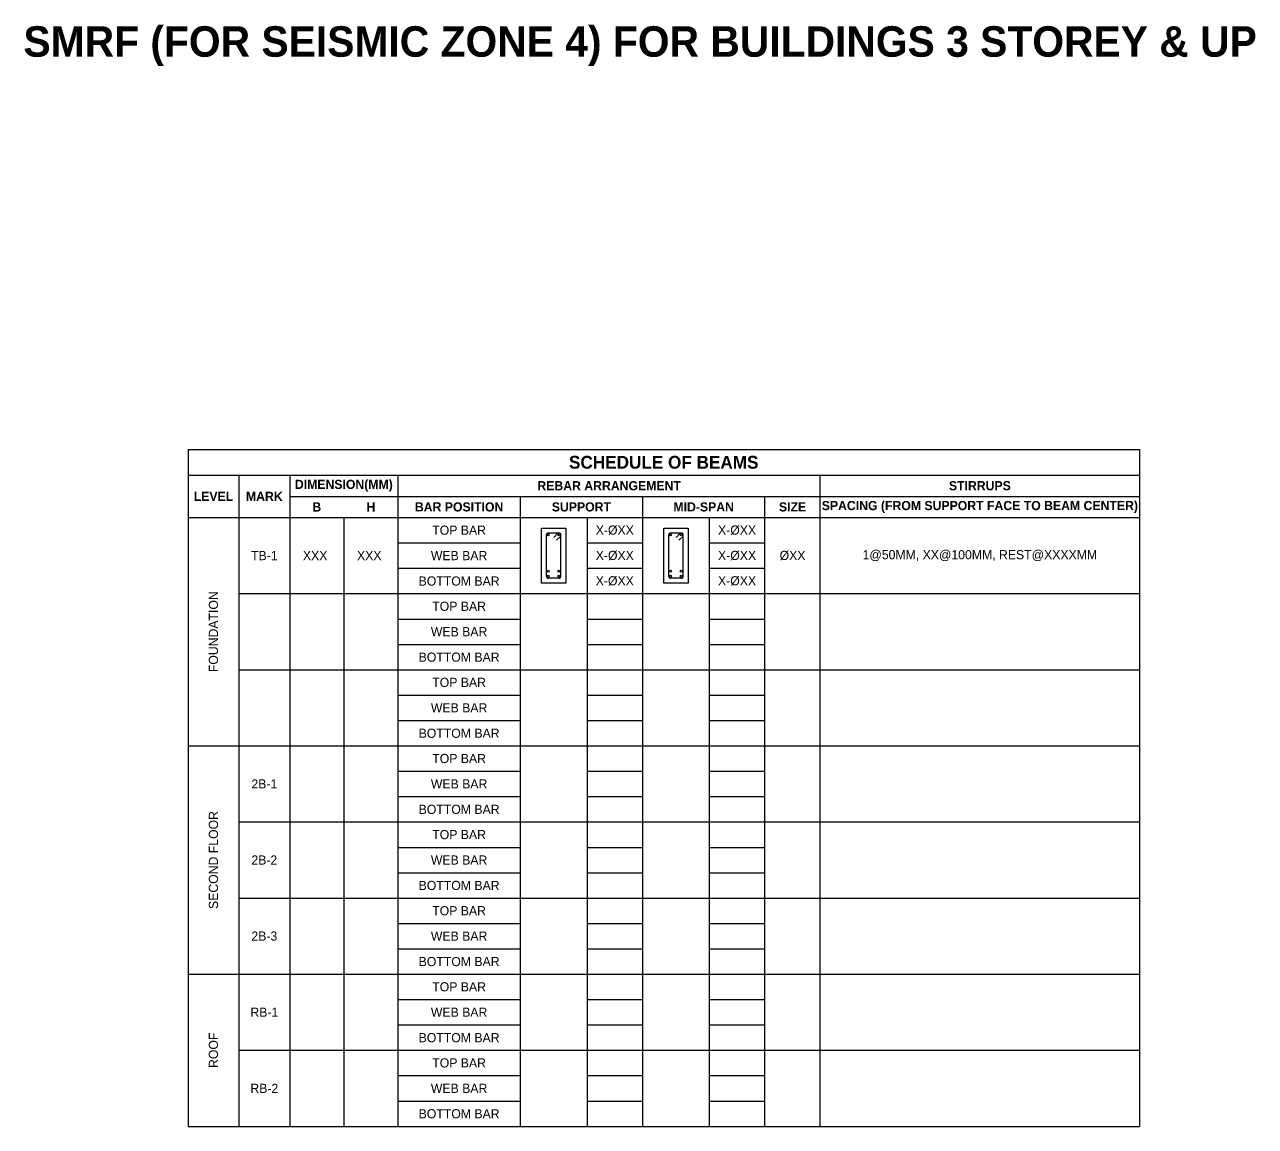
# Model space of a CAD drawing. Header units: millimetres. Extents: x 51757 to 77596, y 43835 to 63839.
# Drawn here: x 52535 to 62618, y 43835 to 52863 of the extents above; entities that cross this region are included whole.
import ezdxf

# ---------------------------------------------------------------- set-up
doc = ezdxf.new("R2010")
doc.units = ezdxf.units.MM
doc.layers.add('S-DETAILS', color=254, linetype='Continuous')
doc.styles.add('Century', font='GOTHIC.TTF')
doc.styles.add('Century Bold', font='GOTHICB.TTF')

msp = doc.modelspace()

# ---------------------------------------------------------------- linework, layer by layer
at = {"color": 6}
for p, q in [((53873.9, 49381.4), (53873.9, 43835.2)), ((53873.9, 49381.4), (61668.3, 49381.4)), ((61668.3, 49381.4), (61668.3, 43835.2)), ((53873.9, 49171.4), (61668.3, 49171.4)), ((54290.4, 49171.4), (54290.4, 48200.6)), ((54706.9, 49171.4), (54706.9, 43835.2)), ((55593.7, 49171.4), (55593.7, 43835.2)), ((59053.4, 43835.2), (59053.4, 49171.4)), ((54706.9, 48997.8), (61668.3, 48997.8)), ((56595.5, 48997.8), (56595.5, 43835.2)), ((57597.2, 48997.8), (57597.2, 43835.2)), ((58598.9, 43835.2), (58598.9, 48997.8)), ((53873.9, 48824.2), (61668.3, 48824.2)), ((54290.4, 48200.6), (54290.4, 47576.9)), ((54290.4, 47576.9), (54290.4, 46953.3)), ((53873.9, 46953.3), (61668.3, 46953.3)), ((54290.4, 46953.3), (54290.4, 46329.7)), ((54290.4, 46329.7), (54290.4, 45706.1)), ((54290.4, 45706.1), (54290.4, 45082.4)), ((53873.9, 45082.4), (61668.3, 45082.4)), ((54290.4, 45082.4), (54290.4, 44458.8)), ((54290.4, 44458.8), (54290.4, 43835.2)), ((53873.9, 43835.2), (61668.3, 43835.2))]:
    msp.add_line(p, q, dxfattribs=at)
at = {"color": 3}
for p, q in [((55150.3, 48824.2), (55150.3, 43835.2)), ((57142.7, 48824.2), (57142.7, 43835.2)), ((58144.5, 48824.2), (58144.5, 43835.2)), ((55593.7, 48616.3), (56595.5, 48616.3)), ((57142.7, 48616.3), (57597.2, 48616.3)), ((58144.5, 48616.3), (58598.9, 48616.3)), ((55593.7, 48408.4), (56595.5, 48408.4)), ((57142.7, 48408.4), (57597.2, 48408.4)), ((58144.5, 48408.4), (58598.9, 48408.4)), ((54290.4, 48200.6), (61668.3, 48200.6)), ((55593.7, 47992.7), (56595.5, 47992.7)), ((57142.7, 47992.7), (57597.2, 47992.7)), ((58144.5, 47992.7), (58598.9, 47992.7)), ((55593.7, 47784.8), (56595.5, 47784.8)), ((57142.7, 47784.8), (57597.2, 47784.8)), ((58144.5, 47784.8), (58598.9, 47784.8)), ((54290.4, 47576.9), (61668.3, 47576.9)), ((55593.7, 47369.1), (56595.5, 47369.1)), ((57142.7, 47369.1), (57597.2, 47369.1)), ((58144.5, 47369.1), (58598.9, 47369.1)), ((55593.7, 47161.2), (56595.5, 47161.2)), ((57142.7, 47161.2), (57597.2, 47161.2)), ((58144.5, 47161.2), (58598.9, 47161.2)), ((55593.7, 46745.4), (56595.5, 46745.4)), ((57142.7, 46745.4), (57597.2, 46745.4)), ((58144.5, 46745.4), (58598.9, 46745.4)), ((55593.7, 46537.6), (56595.5, 46537.6)), ((57142.7, 46537.6), (57597.2, 46537.6)), ((58144.5, 46537.6), (58598.9, 46537.6)), ((54290.4, 46329.7), (61668.3, 46329.7)), ((55593.7, 46121.8), (56595.5, 46121.8)), ((57142.7, 46121.8), (57597.2, 46121.8)), ((58144.5, 46121.8), (58598.9, 46121.8)), ((55593.7, 45913.9), (56595.5, 45913.9)), ((57142.7, 45913.9), (57597.2, 45913.9)), ((58144.5, 45913.9), (58598.9, 45913.9)), ((54290.4, 45706.1), (61668.3, 45706.1)), ((55593.7, 45498.2), (56595.5, 45498.2)), ((57142.7, 45498.2), (57597.2, 45498.2)), ((58144.5, 45498.2), (58598.9, 45498.2)), ((55593.7, 45290.3), (56595.5, 45290.3)), ((57142.7, 45290.3), (57597.2, 45290.3)), ((58144.5, 45290.3), (58598.9, 45290.3)), ((55593.7, 44874.6), (56595.5, 44874.6)), ((57142.7, 44874.6), (57597.2, 44874.6)), ((58144.5, 44874.6), (58598.9, 44874.6)), ((55593.7, 44666.7), (56595.5, 44666.7)), ((57142.7, 44666.7), (57597.2, 44666.7)), ((58144.5, 44666.7), (58598.9, 44666.7)), ((54290.4, 44458.8), (61668.3, 44458.8)), ((55593.7, 44250.9), (56595.5, 44250.9)), ((57142.7, 44250.9), (57597.2, 44250.9)), ((58144.5, 44250.9), (58598.9, 44250.9)), ((55593.7, 44043.1), (56595.5, 44043.1)), ((57142.7, 44043.1), (57597.2, 44043.1)), ((58144.5, 44043.1), (58598.9, 44043.1))]:
    msp.add_line(p, q, dxfattribs=at)
at = {"color": 5, "lineweight": 30}
for p, q in [((56809.1, 48681.4), (56809.1, 48343.4)), ((56913.1, 48697.4), (56825.1, 48697.4)), ((56901.8, 48692.7), (56870, 48660.9)), ((56924.4, 48670.1), (56892.6, 48638.2)), ((56929.1, 48343.4), (56929.1, 48681.4)), ((57810.8, 48681.4), (57810.8, 48343.4)), ((57914.8, 48697.4), (57826.8, 48697.4)), ((57903.5, 48692.7), (57871.7, 48660.9)), ((57926.1, 48670.1), (57894.3, 48638.2)), ((57930.8, 48343.4), (57930.8, 48681.4)), ((56913.1, 48327.4), (56825.1, 48327.4)), ((57914.8, 48327.4), (57826.8, 48327.4))]:
    msp.add_line(p, q, dxfattribs=at)
for centre in [(56825.1, 48681.4), (56913.1, 48681.4), (57826.8, 48681.4), (57914.8, 48681.4), (56825.1, 48384.4), (56825.1, 48343.4), (56913.1, 48384.4), (56913.1, 48343.4), (57826.8, 48384.4), (57826.8, 48343.4), (57914.8, 48384.4), (57914.8, 48343.4)]:
    msp.add_circle(centre, 8, dxfattribs=at)
for centre, start, end in [((56825.1, 48681.4), 90, 180), ((56913.1, 48681.4), 315, 135), ((57826.8, 48681.4), 90, 180), ((57914.8, 48681.4), 315, 135), ((56825.1, 48343.4), 180, 270), ((56913.1, 48343.4), 270, 0), ((57826.8, 48343.4), 180, 270), ((57914.8, 48343.4), 270, 0)]:
    msp.add_arc(centre, 16, start, end, dxfattribs=at)
at = {"layer": 'S-DETAILS'}
for points in [[(56769.1, 48737.4), (56969.1, 48737.4), (56969.1, 48287.4), (56769.1, 48287.4)], [(57770.8, 48737.4), (57970.8, 48737.4), (57970.8, 48287.4), (57770.8, 48287.4)]]:
    msp.add_lwpolyline(points, close=True, dxfattribs=at)

# ---------------------------------------------------------------- texts
at = {"attachment_point": 5}
for s, insert, char_height, width, style in [('SCHEDULE OF BEAMS', (57771.1, 49276.4), 105, 7794.395, 'Century Bold'), ('DIMENSION(MM)', (55150.3, 49084.6), 75, 886.807, 'Century Bold'), ('REBAR ARRANGEMENT', (57323.6, 49084.6), 75, 3459.695, 'Century Bold'), ('STIRRUPS', (60360.9, 49084.6), 75, 2614.861, 'Century Bold'), ('LEVEL', (54082.2, 48997.8), 75, 416.516, 'Century Bold'), ('MARK', (54498.7, 48997.8), 75, 416.516, 'Century Bold'), ('B', (54928.6, 48911), 75, 443.404, 'Century Bold'), ('H', (55372, 48911), 75, 443.404, 'Century Bold'), ('BAR POSITION', (56094.6, 48911), 75, 1001.736, 'Century Bold'), ('SUPPORT', (57096.3, 48911), 75, 1001.736, 'Century Bold'), ('MID-SPAN', (58098.1, 48911), 75, 1001.736, 'Century Bold'), ('SIZE', (58826.2, 48911), 75, 454.487, 'Century Bold'), ('SPACING (FROM SUPPORT FACE TO BEAM CENTER)', (60360.9, 48911), 75, 2614.861, 'Century Bold'), ('TOP BAR', (56094.6, 48720.3), 75, 1001.736, 'Century'), ('X-ØXX', (57370, 48720.3), 75, 454.487, 'Century'), ('X-ØXX', (58371.7, 48720.3), 75, 454.487, 'Century'), ('TB-1', (54498.7, 48512.4), 75, 416.516, 'Century'), ('XXX', (54915.2, 48512.4), 75, 416.516, 'Century'), ('XXX', (55358.6, 48512.4), 75, 416.516, 'Century'), ('WEB BAR', (56094.6, 48512.4), 75, 1001.736, 'Century'), ('X-ØXX', (57370, 48512.4), 75, 454.487, 'Century'), ('X-ØXX', (58371.7, 48512.4), 75, 454.487, 'Century'), ('ØXX', (58826.2, 48512.4), 75, 454.487, 'Century'), ('1@50MM, XX@100MM, REST@XXXXMM', (60360.9, 48512.4), 75, 2614.861, 'Century'), ('BOTTOM BAR', (56094.6, 48303.4), 75, 1001.736, 'Century'), ('X-ØXX', (57370, 48304.5), 75, 454.487, 'Century'), ('X-ØXX', (58371.7, 48304.5), 75, 454.487, 'Century'), ('TOP BAR', (56094.6, 48096.6), 75, 1001.736, 'Century'), ('WEB BAR', (56094.6, 47888.8), 75, 1001.736, 'Century'), ('BOTTOM BAR', (56094.6, 47679.8), 75, 1001.736, 'Century'), ('TOP BAR', (56094.6, 47473), 75, 1001.736, 'Century'), ('WEB BAR', (56094.6, 47265.1), 75, 1001.736, 'Century'), ('BOTTOM BAR', (56094.6, 47056.2), 75, 1001.736, 'Century'), ('TOP BAR', (56094.6, 46849.4), 75, 1001.736, 'Century'), ('2B-1', (54498.7, 46641.5), 75, 416.516, 'Century'), ('WEB BAR', (56094.6, 46641.5), 75, 1001.736, 'Century'), ('BOTTOM BAR', (56094.6, 46432.6), 75, 1001.736, 'Century'), ('TOP BAR', (56094.6, 46225.8), 75, 1001.736, 'Century'), ('2B-2', (54498.7, 46017.9), 75, 416.516, 'Century'), ('WEB BAR', (56094.6, 46017.9), 75, 1001.736, 'Century'), ('BOTTOM BAR', (56094.6, 45809), 75, 1001.736, 'Century'), ('TOP BAR', (56094.6, 45602.1), 75, 1001.736, 'Century'), ('2B-3', (54498.7, 45394.3), 75, 416.516, 'Century'), ('WEB BAR', (56094.6, 45394.3), 75, 1001.736, 'Century'), ('BOTTOM BAR', (56094.6, 45185.3), 75, 1001.736, 'Century'), ('TOP BAR', (56094.6, 44978.5), 75, 1001.736, 'Century'), ('RB-1', (54498.7, 44770.6), 75, 416.516, 'Century'), ('WEB BAR', (56094.6, 44770.6), 75, 1001.736, 'Century'), ('BOTTOM BAR', (56094.6, 44561.7), 75, 1001.736, 'Century'), ('TOP BAR', (56094.6, 44354.9), 75, 1001.736, 'Century'), ('RB-2', (54498.7, 44147), 75, 416.516, 'Century'), ('WEB BAR', (56094.6, 44147), 75, 1001.736, 'Century'), ('BOTTOM BAR', (56094.6, 43938.1), 75, 1001.736, 'Century')]:
    msp.add_mtext(s, dxfattribs=dict(at, insert=insert, char_height=char_height, width=width, style=style))
at = {"char_height": 75, "attachment_point": 5, "rotation": 90, "style": 'Century'}
for s, insert, width in [('FOUNDATION', (54082.2, 47888.8), 1870.872), ('SECOND FLOOR', (54082.2, 46017.9), 1870.872), ('ROOF', (54082.2, 44458.8), 1247.248)]:
    msp.add_mtext(s, dxfattribs=dict(at, insert=insert, width=width))
at = {"layer": 'Defpoints', "insert": (52525.4, 52850.1), "char_height": 250, "width": 11154.909, "attachment_point": 1, "style": 'Century'}
msp.add_mtext('{\\fCentury Gothic|b1|i0|c0|p34;SMRF (FOR SEISMIC ZONE 4) FOR BUILDINGS 3 STOREY & UP}', dxfattribs=at)

doc.saveas('drawing.dxf')
